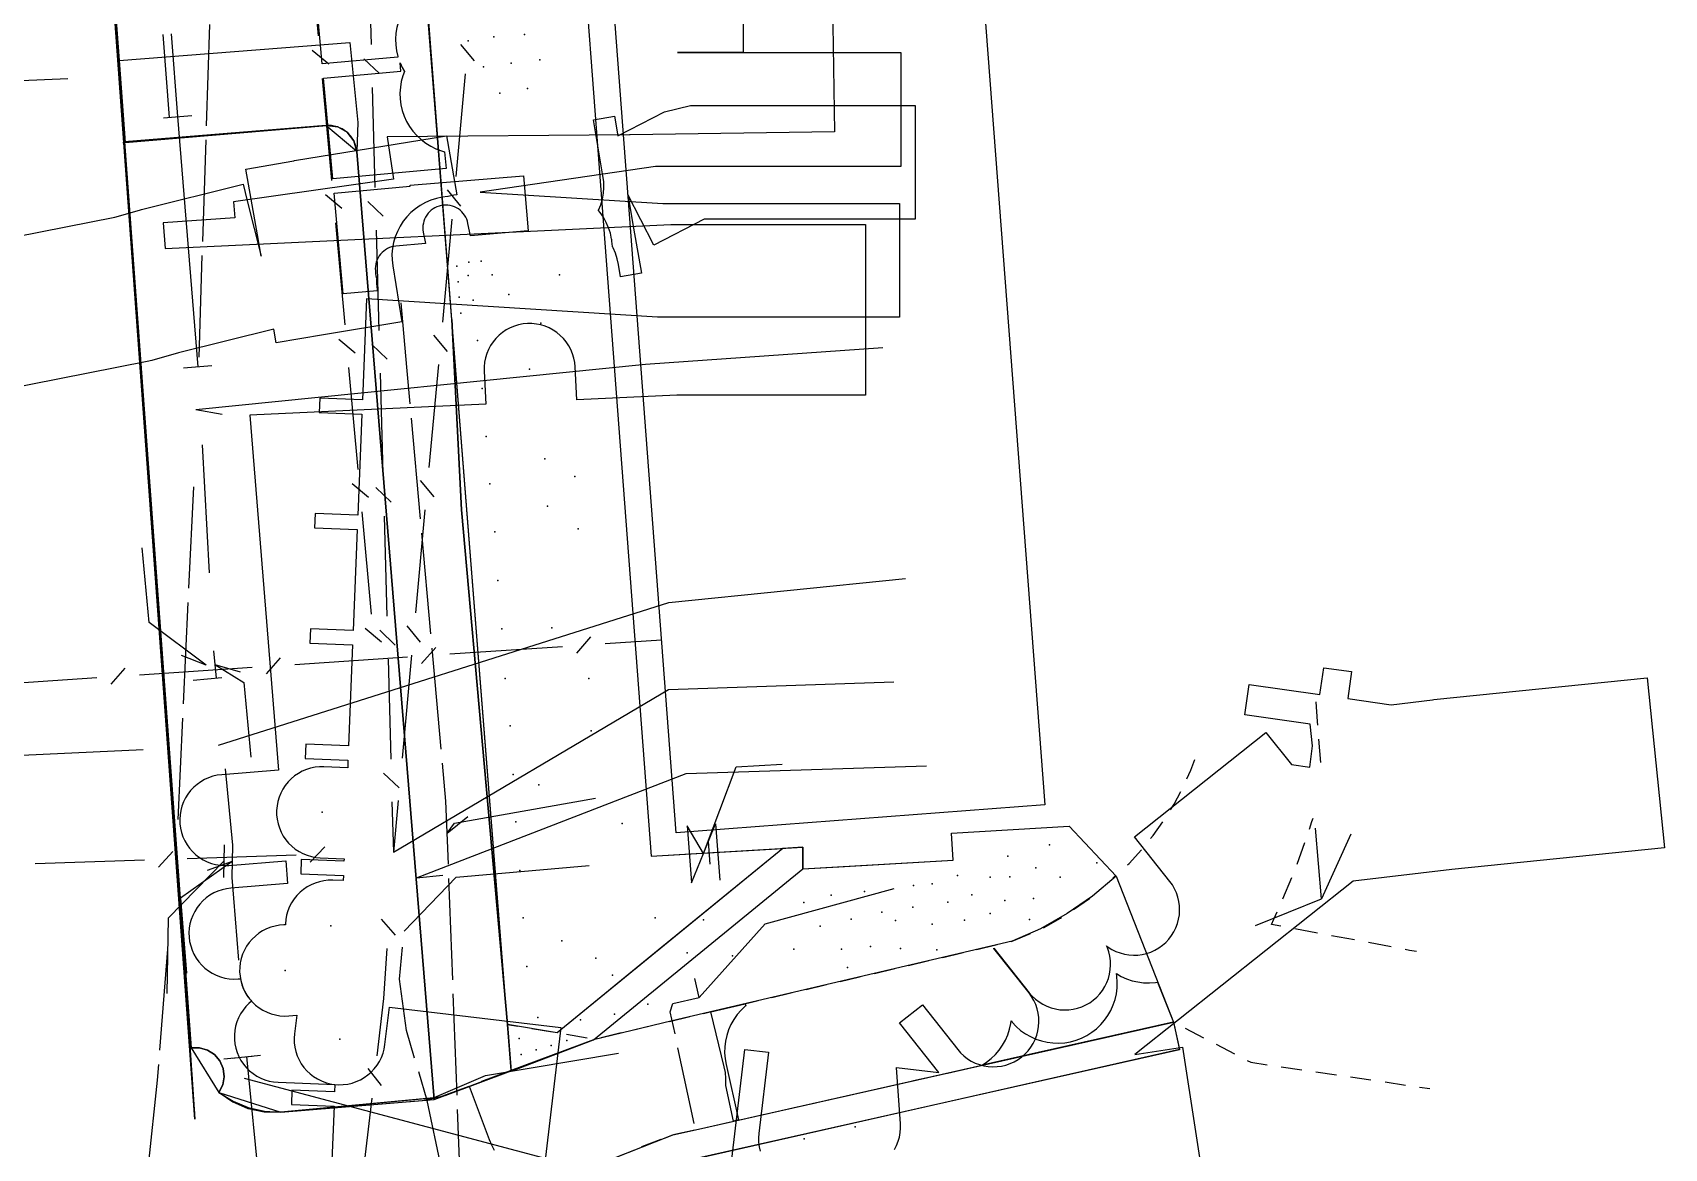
# Model space of a CAD drawing. Header units: metres. Extents: x -3903 to -3714, y 4981 to 6033.
# Drawn here: x -3833.3 to -3775.9, y 5709.9 to 5749.1 of the extents above; entities that cross this region are included whole.
import ezdxf

# ---------------------------------------------------------------- set-up
doc = ezdxf.new("R2010")
doc.units = ezdxf.units.M
for name, color, linetype in [('BOUNDARY', 7, 'Continuous'), ('BUILDING', 7, 'Continuous'), ('BUSH', 7, 'Continuous'), ('CURB', 7, 'Continuous'), ('ELECTR_CABLE', 7, 'Continuous'), ('ELECTR_CABLE_COMM', 7, 'Continuous'), ('GAS', 7, 'Continuous'), ('GRASS', 7, 'Continuous'), ('GROUND', 7, 'Continuous'), ('HEAT', 7, 'Continuous'), ('OVERHEAD_POWER_LINE', 7, 'Continuous'), ('ROAD', 7, 'Continuous'), ('SEWER', 7, 'Continuous'), ('SIDEWALK_PATH', 7, 'Continuous'), ('TREE', 7, 'Continuous')]:
    doc.layers.add(name, color=color, linetype=linetype)

msp = doc.modelspace()

# ---------------------------------------------------------------- linework, layer by layer
at = {"layer": 'BOUNDARY'}
msp.add_lwpolyline([(-3813.505, 5884.97), (-3809.348, 5829.723), (-3808.658, 5829.765), (-3805.682, 5790.322), (-3805.981, 5790.292), (-3805.726, 5787.886), (-3804.982, 5785.998), (-3803.928, 5778.174), (-3804.953, 5778.108), (-3805.005, 5778.587), (-3808.506, 5778.212), (-3808.54, 5777.761), (-3815.837, 5777.061), (-3811.545, 5720.143), (-3806.209, 5720.458), (-3806.209, 5719.696), (-3800.937, 5720.001), (-3800.992, 5720.954), (-3796.858, 5721.193), (-3795.212, 5719.446), (-3793.197, 5714.31), (-3792.983, 5713.351), (-3809.906, 5709.514)], dxfattribs=at)
at = {"layer": 'BUILDING'}
msp.add_lwpolyline([(-3810.666, 5720.966), (-3812.86, 5750), (-3799.912, 5750.978), (-3797.718, 5721.945)], close=True, dxfattribs=at)
at = {"layer": 'BUSH'}
for p in [(-3817.973, 5748.792), (-3817.07, 5748.93), (-3815.988, 5749.022), (-3815.449, 5748.132), (-3817.43, 5747.886), (-3816.464, 5748.007), (-3815.893, 5747.12), (-3816.856, 5746.953), (-3818.372, 5740.872), (-3817.95, 5741.011), (-3817.517, 5741.057), (-3818.329, 5740.326), (-3817.973, 5740.547), (-3817.133, 5740.567), (-3814.76, 5740.576), (-3818.287, 5739.784), (-3817.792, 5739.682), (-3816.547, 5739.88), (-3818.225, 5739.227), (-3815.424, 5738.868), (-3817.647, 5738.268), (-3817.481, 5736.575), (-3817.341, 5734.889), (-3815.274, 5734.105), (-3817.209, 5733.232), (-3814.228, 5733.485), (-3815.186, 5732.444), (-3817.037, 5731.542), (-3814.102, 5731.643), (-3816.934, 5729.826), (-3816.794, 5728.129), (-3816.673, 5726.384), (-3813.727, 5726.384), (-3816.497, 5724.729), (-3813.65, 5724.544), (-3816.395, 5723.014), (-3816.295, 5721.346), (-3797.543, 5720.544), (-3816.154, 5719.636), (-3800.784, 5719.464), (-3798.028, 5719.729), (-3804.045, 5718.902), (-3801.667, 5719.175), (-3798.944, 5719.416), (-3797.168, 5719.408), (-3806.182, 5718.516), (-3805.218, 5718.773), (-3802.35, 5718.348), (-3801.121, 5718.524), (-3800.277, 5718.79), (-3799.121, 5718.589), (-3798.108, 5718.661), (-3816.044, 5717.976), (-3811.398, 5717.976), (-3809.7, 5717.905), (-3804.511, 5717.93), (-3803.443, 5718.171), (-3801.675, 5717.754), (-3800.534, 5717.898), (-3799.635, 5718.131), (-3805.604, 5717.681), (-3810.275, 5716.746), (-3808.682, 5716.639), (-3804.857, 5716.87), (-3803.836, 5716.974), (-3802.784, 5716.902), (-3815.914, 5716.266), (-3811.665, 5714.942), (-3815.526, 5714.475), (-3814.021, 5714.391), (-3812.834, 5714.592), (-3816.181, 5713.734), (-3816.11, 5713.171), (-3815.587, 5713.336), (-3815.058, 5713.486), (-3814.505, 5713.663)]:
    msp.add_point(p, dxfattribs=at)
at = {"layer": 'CURB'}
for points in [[(-3804.123, 5781.186), (-3829.533, 5778.919), (-3832.286, 5775.711), (-3827.789, 5713.922), (-3827.706, 5713.404)], [(-3819.17, 5711.594), (-3821.885, 5744.906), (-3822.967, 5745.822), (-3830.104, 5745.21)], [(-3788.195, 5725.563), (-3788.143, 5724.879), (-3788.133, 5724.75)], [(-3788.095, 5724.251), (-3788.033, 5723.438)], [(-3792.725, 5722.865), (-3792.584, 5723.167), (-3792.442, 5723.541)], [(-3793.297, 5721.774), (-3793.174, 5721.974), (-3792.939, 5722.413)], [(-3793.996, 5720.759), (-3793.904, 5720.874), (-3793.564, 5721.351)], [(-3788.417, 5721.097), (-3788.327, 5721.356), (-3788.283, 5721.481)], [(-3788.849, 5719.857), (-3788.581, 5720.625)], [(-3794.809, 5719.834), (-3794.752, 5719.889), (-3794.314, 5720.366), (-3794.311, 5720.371)], [(-3795.326, 5719.365), (-3795.223, 5719.476)], [(-3789.353, 5718.645), (-3789.029, 5719.391)], [(-3796.71, 5718.27), (-3796.146, 5718.654), (-3796.108, 5718.687)], [(-3797.762, 5717.628), (-3797.157, 5717.965), (-3797.124, 5717.988)], [(-3789.419, 5717.683), (-3789.744, 5717.744), (-3789.663, 5717.932), (-3789.552, 5718.186)], [(-3798.897, 5717.15), (-3798.858, 5717.159), (-3798.219, 5717.427)], [(-3788.128, 5717.441), (-3788.927, 5717.591)], [(-3786.837, 5717.198), (-3787.637, 5717.348)], [(-3801.299, 5716.587), (-3800.585, 5716.755)], [(-3800.098, 5716.869), (-3799.384, 5717.036)], [(-3785.547, 5716.956), (-3786.346, 5717.106)], [(-3784.656, 5716.788), (-3784.9, 5716.834), (-3785.055, 5716.863)], [(-3803.7, 5716.025), (-3802.986, 5716.192)], [(-3802.499, 5716.306), (-3801.785, 5716.473)], [(-3806.101, 5715.463), (-3805.387, 5715.63)], [(-3804.9, 5715.744), (-3804.224, 5715.902), (-3804.187, 5715.911)], [(-3808.502, 5714.9), (-3807.789, 5715.067)], [(-3807.302, 5715.181), (-3806.588, 5715.349)], [(-3810.904, 5714.338), (-3810.19, 5714.505)], [(-3809.703, 5714.619), (-3808.989, 5714.786)], [(-3816.589, 5714.231), (-3816.227, 5714.171)], [(-3815.734, 5714.088), (-3815.011, 5713.967)], [(-3814.518, 5713.885), (-3813.795, 5713.764)], [(-3813.305, 5713.775), (-3812.591, 5713.943)], [(-3812.104, 5714.057), (-3811.39, 5714.224)], [(-3796.339, 5713.603), (-3795.629, 5713.763)], [(-3795.141, 5713.872), (-3794.431, 5714.032)], [(-3793.943, 5714.142), (-3793.233, 5714.302)], [(-3792.785, 5714.097), (-3792.139, 5713.763)], [(-3827.706, 5713.404), (-3826.726, 5711.842), (-3824.55, 5711.15), (-3819.582, 5711.56), (-3818.783, 5711.738), (-3816.459, 5712.602)], [(-3798.735, 5713.064), (-3798.025, 5713.223)], [(-3797.537, 5713.333), (-3796.827, 5713.493)], [(-3791.695, 5713.533), (-3791.048, 5713.198)], [(-3801.132, 5712.524), (-3800.421, 5712.684)], [(-3799.934, 5712.794), (-3799.223, 5712.954)], [(-3790.604, 5712.968), (-3790.472, 5712.9), (-3789.899, 5712.816)], [(-3789.404, 5712.743), (-3788.684, 5712.637)], [(-3827.683, 5712.484), (-3827.631, 5711.761)], [(-3803.528, 5711.985), (-3802.818, 5712.145)], [(-3802.33, 5712.255), (-3801.619, 5712.415)], [(-3788.189, 5712.565), (-3787.469, 5712.459)], [(-3786.974, 5712.386), (-3786.254, 5712.28)], [(-3785.759, 5712.208), (-3785.039, 5712.102)], [(-3784.544, 5712.029), (-3784.184, 5711.976)], [(-3805.924, 5711.446), (-3805.214, 5711.606)], [(-3804.726, 5711.715), (-3804.016, 5711.875)], [(-3827.596, 5711.262), (-3827.57, 5710.9)], [(-3808.32, 5710.907), (-3807.61, 5711.066)], [(-3807.122, 5711.176), (-3806.412, 5711.336)], [(-3810.717, 5710.371), (-3810.006, 5710.527)], [(-3809.518, 5710.637), (-3808.808, 5710.797)], [(-3811.866, 5709.939), (-3811.187, 5710.2)]]:
    msp.add_lwpolyline(points, dxfattribs=at)
at = {"layer": 'ELECTR_CABLE'}
for points in [[(-3820.758, 5751.769), (-3820.761, 5751.728), (-3820.754, 5751.522), (-3820.727, 5751.317), (-3820.69, 5751.158), (-3820.7, 5750.996), (-3820.693, 5750.79), (-3820.666, 5750.585), (-3820.62, 5750.385), (-3820.553, 5750.19), (-3820.468, 5750.002), (-3820.365, 5749.823), (-3820.308, 5749.745), (-3820.352, 5749.655), (-3820.425, 5749.462), (-3820.478, 5749.263), (-3820.512, 5749.06), (-3820.525, 5748.854), (-3820.518, 5748.648), (-3820.491, 5748.444), (-3820.444, 5748.243), (-3820.438, 5748.225), (-3823.097, 5747.984), (-3823.419, 5751.528)], [(-3818.747, 5744.303), (-3822.73, 5743.942), (-3823.052, 5747.486), (-3820.342, 5747.732), (-3820.366, 5748.021), (-3820.293, 5747.86), (-3820.211, 5747.719), (-3820.269, 5747.566), (-3820.322, 5747.367), (-3820.355, 5747.164), (-3820.369, 5746.958), (-3820.362, 5746.752), (-3820.335, 5746.548), (-3820.288, 5746.347), (-3820.222, 5746.152), (-3820.136, 5745.964), (-3820.033, 5745.786), (-3819.913, 5745.619), (-3819.777, 5745.464), (-3819.627, 5745.323), (-3819.463, 5745.198), (-3819.288, 5745.089), (-3819.103, 5744.998), (-3818.91, 5744.925), (-3818.801, 5744.896)], [(-3817.894, 5741.947), (-3817.978, 5742.377), (-3817.997, 5742.453), (-3818.023, 5742.527), (-3818.056, 5742.598), (-3818.097, 5742.666), (-3818.143, 5742.729), (-3818.196, 5742.787), (-3818.254, 5742.84), (-3818.317, 5742.887), (-3818.384, 5742.928), (-3818.455, 5742.962), (-3818.528, 5742.988), (-3818.605, 5743.008), (-3818.682, 5743.02), (-3818.761, 5743.024), (-3818.839, 5743.02), (-3818.917, 5743.009), (-3818.993, 5742.99), (-3819.067, 5742.964), (-3819.138, 5742.93), (-3819.205, 5742.89), (-3819.269, 5742.844), (-3819.327, 5742.791), (-3819.38, 5742.733), (-3819.427, 5742.67), (-3819.468, 5742.603), (-3819.501, 5742.532), (-3819.528, 5742.458), (-3819.547, 5742.382), (-3819.559, 5742.305), (-3819.563, 5742.226), (-3819.56, 5742.148), (-3819.548, 5742.07), (-3819.471, 5741.676), (-3820.508, 5741.582), (-3820.585, 5741.571), (-3820.662, 5741.553), (-3820.736, 5741.527), (-3820.807, 5741.494), (-3820.875, 5741.454), (-3820.938, 5741.408), (-3820.997, 5741.356), (-3821.05, 5741.298), (-3821.097, 5741.235), (-3821.138, 5741.168), (-3821.172, 5741.098), (-3821.199, 5741.024), (-3821.219, 5740.948), (-3821.231, 5740.87), (-3821.235, 5740.792), (-3821.232, 5740.713), (-3821.225, 5740.664), (-3821.223, 5740.614), (-3821.212, 5740.536), (-3821.194, 5740.459), (-3821.186, 5740.436), (-3821.19, 5740.412), (-3821.194, 5740.334), (-3821.191, 5740.255), (-3821.18, 5740.178), (-3821.176, 5740.162), (-3821.177, 5740.147), (-3821.174, 5740.068), (-3821.165, 5740.008), (-3822.364, 5739.899), (-3822.685, 5743.444), (-3820.01, 5743.686), (-3820.013, 5743.727), (-3816.027, 5744.055), (-3815.867, 5742.114)]]:
    msp.add_lwpolyline(points, close=True, dxfattribs=at)
for points in [[(-3827.059, 5749.374), (-3827.175, 5745.81)], [(-3828.701, 5749.016), (-3828.48, 5746.1)], [(-3828.401, 5749.036), (-3828.18, 5746.13)], [(-3849.824, 5743.493), (-3839.702, 5747.143), (-3832.036, 5747.465)], [(-3828.678, 5746.09), (-3827.682, 5746.17)], [(-3828.18, 5746.13), (-3827.47, 5737.34)], [(-3827.191, 5745.31), (-3827.307, 5741.745)], [(-3827.324, 5741.246), (-3827.439, 5737.681)], [(-3820.006, 5736.037), (-3820.122, 5737.33), (-3820.326, 5739.582)], [(-3827.538, 5735.839), (-3811.747, 5737.427), (-3803.4, 5738.016)], [(-3827.968, 5737.3), (-3826.972, 5737.38)], [(-3827.538, 5735.839), (-3826.617, 5735.68)], [(-3819.643, 5731.995), (-3819.961, 5735.539)], [(-3827.319, 5734.595), (-3827.071, 5730.105)], [(-3827.624, 5733.118), (-3827.792, 5729.556)], [(-3827.175, 5726.85), (-3829.175, 5728.35), (-3829.422, 5730.983)], [(-3819.28, 5727.952), (-3819.598, 5731.497)], [(-3848.825, 5730.895), (-3838.186, 5723.479), (-3829.389, 5723.897)], [(-3826.747, 5724.044), (-3810.917, 5729.063), (-3802.606, 5729.903)], [(-3827.815, 5729.056), (-3827.984, 5725.494)], [(-3827.175, 5726.85), (-3828.045, 5727.19)], [(-3826.92, 5727.36), (-3826.83, 5726.4)], [(-3818.917, 5723.909), (-3819.235, 5727.454)], [(-3827.628, 5726.323), (-3826.632, 5726.417)], [(-3826.875, 5726.88), (-3825.855, 5726.252), (-3825.608, 5723.62)], [(-3826.875, 5726.88), (-3825.977, 5726.621)], [(-3828.007, 5724.995), (-3828.176, 5721.432)], [(-3826.515, 5723.216), (-3826.25, 5720.53)], [(-3819.789, 5719.383), (-3810.308, 5723.047), (-3801.874, 5723.316)], [(-3818.668, 5719.859), (-3818.752, 5722.076), (-3818.872, 5723.411)], [(-3809.709, 5720.241), (-3808.559, 5723.281), (-3806.935, 5723.375)], [(-3818.705, 5720.948), (-3818.456, 5721.305), (-3813.502, 5722.185)], [(-3818.705, 5720.948), (-3817.985, 5721.543)], [(-3809.709, 5720.241), (-3810.281, 5721.207), (-3810.131, 5719.222), (-3810.131, 5719.211), (-3809.709, 5720.241)], [(-3809.706, 5720.243), (-3809.285, 5721.284)], [(-3809.285, 5721.284), (-3809.135, 5719.3)], [(-3809.539, 5720.657), (-3809.479, 5719.863)], [(-3826.55, 5720.54), (-3826.57, 5719.39)], [(-3826.25, 5720.53), (-3826.27, 5719.39)], [(-3826.56, 5719.965), (-3828.515, 5717.965), (-3828.561, 5715.321)], [(-3826.26, 5719.96), (-3828.08, 5718.671), (-3827.866, 5716.035)], [(-3826.26, 5719.96), (-3827.139, 5719.644)], [(-3820.222, 5717.505), (-3818.399, 5719.401), (-3813.726, 5719.817)], [(-3819.789, 5719.383), (-3818.859, 5719.475)], [(-3826.27, 5719.39), (-3826.035, 5716.494)], [(-3818.515, 5715.803), (-3818.649, 5719.36)], [(-3809.859, 5715.18), (-3807.532, 5717.766), (-3803.008, 5719.01)], [(-3828.531, 5716.88), (-3828.814, 5713.324)], [(-3819.852, 5713.04), (-3820.142, 5714.014), (-3820.386, 5715.823), (-3820.276, 5716.949)], [(-3810.705, 5713.9), (-3810.87, 5714.673), (-3810.779, 5714.964), (-3809.859, 5715.18), (-3810.014, 5715.843)], [(-3818.361, 5711.747), (-3818.496, 5715.303)], [(-3819.409, 5711.555), (-3817.367, 5712.431), (-3812.693, 5713.226)], [(-3810.032, 5710.75), (-3810.601, 5713.412)], [(-3828.854, 5712.826), (-3828.898, 5712.272), (-3829.213, 5709.278)], [(-3826.558, 5713.021), (-3825.562, 5713.119)], [(-3826.258, 5713.051), (-3825.262, 5713.149)], [(-3825.76, 5713.1), (-3824.85, 5703.83)], [(-3825.838, 5712.348), (-3802.325, 5706.084), (-3794.45, 5706.727)], [(-3818.866, 5708.685), (-3818.911, 5709.172), (-3819.409, 5711.555), (-3819.709, 5712.561)], [(-3818.207, 5707.691), (-3818.342, 5711.247)]]:
    msp.add_lwpolyline(points, dxfattribs=at)
at = {"layer": 'ELECTR_CABLE_COMM'}
for points in [[(-3823.228, 5748.967), (-3823.556, 5752.552)], [(-3821.482, 5752.182), (-3821.385, 5748.66)], [(-3822.871, 5747.98), (-3823.447, 5748.46)], [(-3821.636, 5748.167), (-3821.092, 5747.652)], [(-3818.243, 5748.671), (-3817.764, 5748.095)], [(-3818.072, 5747.636), (-3818.407, 5744.022)], [(-3822.763, 5743.889), (-3823.091, 5747.473)], [(-3821.343, 5747.16), (-3821.246, 5743.638)], [(-3818.715, 5743.563), (-3818.236, 5742.987)], [(-3822.406, 5742.902), (-3822.982, 5743.381)], [(-3821.498, 5743.145), (-3820.953, 5742.63)], [(-3822.297, 5738.81), (-3822.626, 5742.395)], [(-3818.545, 5742.528), (-3818.879, 5738.914)], [(-3821.205, 5742.138), (-3821.107, 5738.616)], [(-3819.187, 5738.455), (-3818.708, 5737.879)], [(-3821.941, 5737.824), (-3822.517, 5738.303)], [(-3821.359, 5738.123), (-3820.814, 5737.608)], [(-3821.832, 5733.732), (-3822.161, 5737.316)], [(-3819.017, 5737.42), (-3819.351, 5733.806)], [(-3821.066, 5737.116), (-3820.969, 5733.594)], [(-3821.476, 5732.745), (-3822.052, 5733.225)], [(-3819.66, 5733.347), (-3819.181, 5732.771)], [(-3821.22, 5733.101), (-3820.676, 5732.586)], [(-3821.367, 5728.653), (-3821.695, 5732.238)], [(-3820.927, 5732.094), (-3820.83, 5728.572)], [(-3819.489, 5732.312), (-3819.823, 5728.698)], [(-3821.011, 5727.667), (-3821.587, 5728.146)], [(-3821.081, 5728.08), (-3820.537, 5727.564)], [(-3820.132, 5728.239), (-3819.653, 5727.663)], [(-3818.611, 5727.248), (-3814.654, 5727.513)], [(-3814.152, 5727.281), (-3813.659, 5727.846)], [(-3813.157, 5727.614), (-3811.178, 5727.746)], [(-3825.059, 5726.55), (-3824.566, 5727.114)], [(-3824.064, 5726.883), (-3820.107, 5727.148)], [(-3820.788, 5727.072), (-3820.691, 5723.55)], [(-3819.962, 5727.204), (-3820.296, 5723.59)], [(-3819.606, 5726.916), (-3819.112, 5727.48)], [(-3834.972, 5726.151), (-3831.015, 5726.417)], [(-3830.513, 5726.185), (-3830.02, 5726.749)], [(-3829.518, 5726.517), (-3825.561, 5726.782)], [(-3820.601, 5720.289), (-3810.935, 5725.998), (-3803.018, 5726.267)], [(-3820.943, 5723.058), (-3820.398, 5722.542)], [(-3820.65, 5722.05), (-3820.601, 5720.289)], [(-3820.434, 5722.096), (-3820.601, 5720.289)], [(-3828.343, 5720.302), (-3828.856, 5719.755)], [(-3824.017, 5720.178), (-3827.85, 5720.053)], [(-3823.011, 5720.476), (-3823.523, 5719.929)], [(-3829.349, 5720.004), (-3833.182, 5719.88)], [(-3820.523, 5717.368), (-3821.018, 5717.931)], [(-3821.167, 5713.129), (-3820.931, 5715.137), (-3820.818, 5716.901)], [(-3821.022, 5712.09), (-3821.486, 5712.678)], [(-3821.784, 5707.875), (-3821.342, 5711.639)]]:
    msp.add_lwpolyline(points, dxfattribs=at)
at = {"layer": 'GAS'}
msp.add_lwpolyline([(-3808.322, 5751.475), (-3808.305, 5748.396), (-3810.623, 5748.383), (-3802.772, 5748.383), (-3802.772, 5744.383), (-3811.386, 5744.383), (-3817.55, 5743.482), (-3811.132, 5743.079), (-3802.824, 5743.079), (-3802.824, 5739.079), (-3811.194, 5739.079), (-3811.319, 5739.083), (-3821.541, 5739.724), (-3821.684, 5736.174), (-3823.183, 5736.235), (-3823.203, 5735.735), (-3821.704, 5735.675), (-3821.847, 5732.122), (-3823.346, 5732.182), (-3823.366, 5731.683), (-3821.867, 5731.622), (-3822.01, 5728.07), (-3823.509, 5728.13), (-3823.529, 5727.63), (-3822.031, 5727.57), (-3822.174, 5724.017), (-3823.673, 5724.078), (-3823.693, 5723.578), (-3822.194, 5723.518), (-3822.204, 5723.252), (-3823.039, 5723.285), (-3823.196, 5723.284), (-3823.353, 5723.267), (-3823.506, 5723.235), (-3823.656, 5723.188), (-3823.801, 5723.127), (-3823.938, 5723.052), (-3824.068, 5722.963), (-3824.189, 5722.863), (-3824.299, 5722.751), (-3824.397, 5722.628), (-3824.483, 5722.497), (-3824.556, 5722.358), (-3824.615, 5722.212), (-3824.659, 5722.062), (-3824.688, 5721.908), (-3824.702, 5721.751), (-3824.701, 5721.594), (-3824.684, 5721.438), (-3824.652, 5721.284), (-3824.605, 5721.134), (-3824.544, 5720.99), (-3824.469, 5720.852), (-3824.38, 5720.722), (-3824.28, 5720.602), (-3824.168, 5720.492), (-3824.045, 5720.393), (-3823.914, 5720.307), (-3823.775, 5720.234), (-3823.629, 5720.176), (-3823.479, 5720.131), (-3823.325, 5720.102), (-3823.168, 5720.088), (-3822.333, 5720.054), (-3822.337, 5719.965), (-3823.836, 5720.025), (-3823.856, 5719.526), (-3822.357, 5719.465), (-3822.364, 5719.283), (-3822.73, 5719.297), (-3822.887, 5719.296), (-3823.044, 5719.279), (-3823.197, 5719.247), (-3823.347, 5719.2), (-3823.492, 5719.139), (-3823.629, 5719.064), (-3823.759, 5718.975), (-3823.88, 5718.875), (-3823.99, 5718.763), (-3824.088, 5718.64), (-3824.174, 5718.509), (-3824.247, 5718.37), (-3824.306, 5718.224), (-3824.35, 5718.074), (-3824.379, 5717.92), (-3824.393, 5717.763), (-3824.393, 5717.725), (-3824.444, 5717.726), (-3824.6, 5717.714), (-3824.755, 5717.687), (-3824.906, 5717.645), (-3825.053, 5717.588), (-3825.193, 5717.517), (-3825.325, 5717.433), (-3825.449, 5717.336), (-3825.562, 5717.227), (-3825.664, 5717.108), (-3825.755, 5716.98), (-3825.832, 5716.843), (-3825.895, 5716.699), (-3825.944, 5716.55), (-3825.978, 5716.397), (-3825.997, 5716.241), (-3826, 5716.084), (-3825.988, 5715.927), (-3825.961, 5715.773), (-3825.919, 5715.621), (-3825.862, 5715.475), (-3825.791, 5715.335), (-3825.707, 5715.202), (-3825.61, 5715.079), (-3825.581, 5715.048), (-3825.672, 5714.971), (-3825.782, 5714.859), (-3825.881, 5714.737), (-3825.967, 5714.606), (-3826.04, 5714.467), (-3826.099, 5714.321), (-3826.143, 5714.17), (-3826.172, 5714.016), (-3826.186, 5713.86), (-3826.185, 5713.703), (-3826.168, 5713.547), (-3826.136, 5713.393), (-3826.089, 5713.243), (-3826.028, 5713.099), (-3825.953, 5712.961), (-3825.864, 5712.831), (-3825.763, 5712.71), (-3825.651, 5712.6), (-3825.529, 5712.502), (-3825.398, 5712.416), (-3825.259, 5712.343), (-3825.113, 5712.284), (-3824.963, 5712.24), (-3824.808, 5712.211), (-3824.652, 5712.197), (-3822.653, 5712.116), (-3822.664, 5711.861), (-3824.162, 5711.921), (-3824.183, 5711.421), (-3822.684, 5711.361), (-3822.827, 5707.808)], dxfattribs=at)
at = {"layer": 'GRASS'}
for points in [[(-3811.545, 5720.143), (-3806.915, 5720.411), (-3811.295, 5716.839), (-3814.85, 5713.94), (-3816.588, 5714.231), (-3816.682, 5715.417), (-3820.403, 5762.586), (-3821.393, 5779.572), (-3804.123, 5781.186), (-3803.928, 5778.174), (-3804.953, 5778.108), (-3805.005, 5778.587), (-3808.506, 5778.212), (-3808.54, 5777.761), (-3815.837, 5777.061)], [(-3821.885, 5744.906), (-3821.92, 5745.101), (-3821.992, 5745.283), (-3822.098, 5745.447), (-3822.236, 5745.589), (-3822.398, 5745.701), (-3822.578, 5745.778), (-3822.769, 5745.819), (-3822.967, 5745.822), (-3830.047, 5745.251), (-3827.706, 5713.404), (-3827.411, 5713.409), (-3827.132, 5713.329), (-3826.888, 5713.173), (-3826.696, 5712.949), (-3826.578, 5712.678), (-3826.544, 5712.391), (-3826.593, 5712.106), (-3826.726, 5711.842), (-3826.233, 5711.529), (-3825.698, 5711.307), (-3825.133, 5711.18), (-3824.55, 5711.15), (-3819.17, 5711.594)], [(-3806.209, 5719.696), (-3804.953, 5719.772), (-3800.937, 5720.001), (-3800.992, 5720.954), (-3796.858, 5721.193), (-3795.212, 5719.446), (-3796.037, 5718.743), (-3796.924, 5718.125), (-3797.866, 5717.596), (-3798.858, 5717.159), (-3810.803, 5714.361), (-3813.564, 5713.692)], [(-3816.588, 5714.231), (-3816.458, 5712.586), (-3813.564, 5713.692), (-3806.209, 5719.696), (-3806.209, 5720.458), (-3806.915, 5720.411), (-3814.85, 5713.94)], [(-3809.988, 5710.531), (-3793.197, 5714.31), (-3792.977, 5713.334), (-3809.903, 5709.529), (-3808.414, 5691.802), (-3813.32, 5691.706), (-3813.582, 5691.176), (-3814.729, 5691.03), (-3814.854, 5692.587), (-3815.199, 5692.69), (-3815.506, 5697.851), (-3815.281, 5697.926), (-3816.108, 5708.25), (-3810.748, 5710.364)]]:
    msp.add_lwpolyline(points, close=True, dxfattribs=at)
at = {"layer": 'GROUND'}
for points in [[(-3815.837, 5777.061), (-3811.545, 5720.143), (-3806.209, 5720.458), (-3806.209, 5719.696), (-3800.937, 5720.001), (-3800.992, 5720.954), (-3796.858, 5721.193), (-3795.212, 5719.446), (-3796.037, 5718.743), (-3796.924, 5718.125), (-3797.866, 5717.596), (-3798.858, 5717.159), (-3810.802, 5714.356), (-3813.564, 5713.692), (-3817.503, 5712.223), (-3816.46, 5712.617), (-3816.588, 5714.231), (-3816.599, 5714.355), (-3818.543, 5739.007), (-3818.543, 5739.002), (-3821.668, 5779.547)], [(-3831.37, 5763.256), (-3830.232, 5748.103), (-3830.018, 5745.218), (-3822.94, 5745.823), (-3822.552, 5745.77), (-3822.225, 5745.58), (-3821.992, 5745.283), (-3821.885, 5744.906), (-3819.175, 5711.653), (-3824.55, 5711.15), (-3825.138, 5711.159), (-3825.707, 5711.281), (-3826.241, 5711.51), (-3826.726, 5711.842), (-3826.593, 5712.106), (-3826.544, 5712.391), (-3826.578, 5712.678), (-3826.696, 5712.949), (-3826.888, 5713.173), (-3827.132, 5713.329), (-3827.411, 5713.409), (-3827.706, 5713.404), (-3827.759, 5713.661), (-3827.57, 5710.9), (-3832.255, 5775.362)], [(-3816.107, 5708.243), (-3810.779, 5710.357), (-3809.988, 5710.531), (-3797.941, 5713.242), (-3793.196, 5714.31), (-3792.983, 5713.351), (-3809.906, 5709.514)]]:
    msp.add_lwpolyline(points, dxfattribs=at)
at = {"layer": 'HEAT'}
msp.add_lwpolyline([(-3812.834, 5746.15), (-3812.715, 5745.458), (-3811.078, 5746.301), (-3810.162, 5746.523), (-3802.269, 5746.523), (-3802.269, 5742.523), (-3809.677, 5742.523), (-3811.445, 5741.613), (-3812.361, 5743.391), (-3812.158, 5742.208), (-3811.888, 5740.631), (-3812.617, 5740.506), (-3812.69, 5740.932), (-3812.735, 5741.133), (-3812.799, 5741.329), (-3812.882, 5741.517), (-3812.891, 5741.532), (-3812.898, 5741.569), (-3812.92, 5741.76), (-3812.925, 5741.783), (-3812.928, 5741.806), (-3812.93, 5741.817), (-3812.931, 5741.829), (-3812.974, 5742.03), (-3813.037, 5742.227), (-3813.119, 5742.416), (-3813.218, 5742.596), (-3813.335, 5742.766), (-3813.392, 5742.833), (-3813.388, 5742.842), (-3813.313, 5743.034), (-3813.258, 5743.233), (-3813.222, 5743.436), (-3813.207, 5743.641), (-3813.211, 5743.847), (-3813.236, 5744.052), (-3813.574, 5746.023)], close=True, dxfattribs=at)
msp.add_lwpolyline([(-3842.566, 5740.2), (-3830.38, 5742.602), (-3829.516, 5742.848), (-3829.452, 5742.865), (-3825.877, 5743.756), (-3825.732, 5743.174), (-3825.248, 5741.233), (-3825.377, 5741.974), (-3825.78, 5744.287), (-3824.091, 5744.581), (-3824.069, 5744.585), (-3818.729, 5745.453), (-3818.374, 5743.378), (-3818.475, 5743.366), (-3818.677, 5743.323), (-3818.679, 5743.322), (-3818.682, 5743.322), (-3818.886, 5743.299), (-3819.088, 5743.256), (-3819.284, 5743.194), (-3819.474, 5743.112), (-3819.654, 5743.013), (-3819.824, 5742.896), (-3819.981, 5742.763), (-3820.125, 5742.615), (-3820.253, 5742.454), (-3820.366, 5742.281), (-3820.46, 5742.098), (-3820.536, 5741.907), (-3820.594, 5741.709), (-3820.631, 5741.506), (-3820.648, 5741.301), (-3820.645, 5741.094), (-3820.622, 5740.89), (-3820.302, 5738.916), (-3823.051, 5738.469), (-3824.717, 5738.179), (-3824.801, 5738.665), (-3828.144, 5737.832), (-3829.084, 5737.565), (-3829.245, 5737.526), (-3841.58, 5735.095)], dxfattribs=at)
at = {"layer": 'OVERHEAD_POWER_LINE'}
for points in [[(-3787.994, 5718.639), (-3788.206, 5721.13)], [(-3786.96, 5720.915), (-3787.994, 5718.639)], [(-3790.313, 5717.704), (-3787.994, 5718.639)]]:
    msp.add_lwpolyline(points, dxfattribs=at)
at = {"layer": 'ROAD'}
msp.add_lwpolyline([(-3832.284, 5775.75), (-3827.771, 5713.67), (-3827.77, 5713.667), (-3827.768, 5713.664), (-3827.765, 5713.662), (-3827.762, 5713.661), (-3827.76, 5713.661), (-3827.759, 5713.661), (-3827.708, 5713.413), (-3827.707, 5713.41), (-3827.704, 5713.407), (-3827.701, 5713.405), (-3827.698, 5713.405), (-3827.412, 5713.409), (-3827.41, 5713.409), (-3827.133, 5713.33), (-3827.132, 5713.329), (-3826.889, 5713.174), (-3826.888, 5713.173), (-3826.697, 5712.95), (-3826.696, 5712.948), (-3826.579, 5712.679), (-3826.578, 5712.678), (-3826.544, 5712.392), (-3826.544, 5712.39), (-3826.594, 5712.107), (-3826.594, 5712.105), (-3826.722, 5711.85), (-3826.723, 5711.846), (-3826.723, 5711.843), (-3826.722, 5711.839), (-3826.719, 5711.837), (-3826.243, 5711.511), (-3826.241, 5711.51), (-3825.708, 5711.281), (-3825.706, 5711.281), (-3825.139, 5711.159), (-3825.137, 5711.159), (-3824.551, 5711.15), (-3824.55, 5711.15), (-3818.987, 5711.671), (-3818.985, 5711.671), (-3817.937, 5712.061), (-3817.239, 5710.187), (-3817.157, 5709.998), (-3817.058, 5709.818)], dxfattribs=at)
for points in [[(-3793.197, 5714.311), (-3793.197, 5714.31), (-3793.198, 5714.31), (-3797.941, 5713.243), (-3799.915, 5712.799), (-3799.757, 5712.901), (-3799.595, 5713.029), (-3799.447, 5713.173), (-3799.314, 5713.33), (-3799.197, 5713.5), (-3799.097, 5713.68), (-3799.016, 5713.869), (-3798.953, 5714.065), (-3798.91, 5714.267), (-3798.9, 5714.357), (-3798.861, 5714.307), (-3798.719, 5714.157), (-3798.563, 5714.022), (-3798.395, 5713.903), (-3798.216, 5713.801), (-3798.028, 5713.717), (-3797.832, 5713.652), (-3797.631, 5713.606), (-3797.427, 5713.581), (-3797.221, 5713.575), (-3797.015, 5713.59), (-3796.812, 5713.624), (-3796.613, 5713.679), (-3796.421, 5713.753), (-3796.236, 5713.845), (-3796.062, 5713.955), (-3795.899, 5714.081), (-3795.75, 5714.223), (-3795.615, 5714.379), (-3795.496, 5714.547), (-3795.394, 5714.726), (-3795.31, 5714.914), (-3795.245, 5715.11), (-3795.199, 5715.311), (-3795.173, 5715.515), (-3795.168, 5715.721), (-3795.182, 5715.927), (-3795.198, 5716.016), (-3795.029, 5715.919), (-3794.841, 5715.834), (-3794.646, 5715.768), (-3794.445, 5715.722), (-3794.241, 5715.696), (-3794.035, 5715.689), (-3793.829, 5715.703), (-3793.749, 5715.717)], [(-3808.237, 5714.958), (-3808.22, 5714.886), (-3808.236, 5714.874), (-3808.385, 5714.732), (-3808.519, 5714.576), (-3808.638, 5714.408), (-3808.739, 5714.228), (-3808.823, 5714.04), (-3808.887, 5713.844), (-3808.932, 5713.643), (-3808.957, 5713.438), (-3808.962, 5713.232), (-3808.947, 5713.027), (-3808.912, 5712.824), (-3808.473, 5710.873), (-3808.646, 5710.834), (-3808.924, 5712.088), (-3808.92, 5712.125), (-3808.918, 5712.331), (-3808.936, 5712.536), (-3808.975, 5712.738), (-3809.441, 5714.675)]]:
    msp.add_lwpolyline(points, close=True, dxfattribs=at)
at = {"layer": 'SEWER'}
for points in [[(-3805.198, 5751.6), (-3805.106, 5745.601), (-3812.277, 5745.491), (-3812.3, 5745.491), (-3820.814, 5745.425), (-3820.601, 5743.934), (-3826.215, 5743.132), (-3826.174, 5742.578), (-3828.684, 5742.395), (-3828.618, 5741.501), (-3810.857, 5742.342), (-3810.715, 5742.346), (-3804.018, 5742.346), (-3804.018, 5736.346), (-3810.644, 5736.346), (-3814.159, 5736.179), (-3814.214, 5737.337), (-3814.229, 5737.493), (-3814.259, 5737.647), (-3814.304, 5737.797), (-3814.364, 5737.942), (-3814.438, 5738.081), (-3814.525, 5738.212), (-3814.624, 5738.333), (-3814.735, 5738.444), (-3814.856, 5738.544), (-3814.987, 5738.632), (-3815.125, 5738.706), (-3815.27, 5738.766), (-3815.42, 5738.812), (-3815.574, 5738.843), (-3815.731, 5738.859), (-3815.888, 5738.859), (-3816.044, 5738.844), (-3816.198, 5738.813), (-3816.348, 5738.768), (-3816.493, 5738.708), (-3816.632, 5738.635), (-3816.763, 5738.548), (-3816.884, 5738.448), (-3816.995, 5738.337), (-3817.095, 5738.216), (-3817.183, 5738.086), (-3817.257, 5737.947), (-3817.317, 5737.802), (-3817.363, 5737.652), (-3817.394, 5737.498), (-3817.41, 5737.342), (-3817.41, 5737.185), (-3817.355, 5736.028), (-3825.644, 5735.635), (-3824.639, 5723.168), (-3826.632, 5723.007), (-3826.788, 5722.987), (-3826.941, 5722.952), (-3827.09, 5722.901), (-3827.233, 5722.837), (-3827.369, 5722.759), (-3827.497, 5722.667), (-3827.615, 5722.564), (-3827.722, 5722.449), (-3827.818, 5722.325), (-3827.901, 5722.192), (-3827.971, 5722.051), (-3828.026, 5721.904), (-3828.067, 5721.753), (-3828.093, 5721.598), (-3828.103, 5721.441), (-3828.098, 5721.284), (-3828.078, 5721.128), (-3828.043, 5720.975), (-3827.992, 5720.827), (-3827.928, 5720.684), (-3827.849, 5720.547), (-3827.758, 5720.42), (-3827.655, 5720.302), (-3827.54, 5720.194), (-3827.416, 5720.098), (-3827.283, 5720.015), (-3827.142, 5719.946), (-3826.995, 5719.89), (-3826.843, 5719.849), (-3826.689, 5719.823), (-3826.532, 5719.813), (-3826.375, 5719.818), (-3824.381, 5719.979), (-3824.317, 5719.181), (-3826.311, 5719.02), (-3826.466, 5719), (-3826.619, 5718.965), (-3826.768, 5718.914), (-3826.911, 5718.85), (-3827.047, 5718.772), (-3827.175, 5718.68), (-3827.293, 5718.577), (-3827.401, 5718.462), (-3827.497, 5718.338), (-3827.58, 5718.205), (-3827.649, 5718.064), (-3827.705, 5717.917), (-3827.746, 5717.766), (-3827.771, 5717.611), (-3827.782, 5717.454), (-3827.777, 5717.297), (-3827.757, 5717.141), (-3827.721, 5716.988), (-3827.671, 5716.84), (-3827.606, 5716.697), (-3827.528, 5716.56), (-3827.437, 5716.433), (-3827.333, 5716.315), (-3827.219, 5716.207), (-3827.094, 5716.111), (-3826.961, 5716.028), (-3826.821, 5715.959), (-3826.674, 5715.903), (-3826.522, 5715.862), (-3826.367, 5715.836), (-3826.21, 5715.826), (-3826.054, 5715.831), (-3825.974, 5715.837), (-3825.94, 5715.69), (-3825.89, 5715.541), (-3825.825, 5715.398), (-3825.747, 5715.262), (-3825.655, 5715.134), (-3825.552, 5715.016), (-3825.438, 5714.908), (-3825.313, 5714.812), (-3825.18, 5714.729), (-3825.039, 5714.66), (-3824.892, 5714.604), (-3824.741, 5714.563), (-3824.586, 5714.538), (-3824.429, 5714.527), (-3824.272, 5714.532), (-3823.997, 5714.554), (-3824.075, 5713.899), (-3824.085, 5713.743), (-3824.081, 5713.586), (-3824.061, 5713.43), (-3824.026, 5713.277), (-3823.976, 5713.128), (-3823.912, 5712.985), (-3823.834, 5712.848), (-3823.743, 5712.721), (-3823.639, 5712.602), (-3823.525, 5712.494), (-3823.401, 5712.398), (-3823.268, 5712.315), (-3823.127, 5712.245), (-3822.981, 5712.189), (-3822.829, 5712.148), (-3822.674, 5712.122), (-3822.518, 5712.111), (-3822.361, 5712.116), (-3822.205, 5712.136), (-3822.052, 5712.171), (-3821.903, 5712.221), (-3821.76, 5712.285), (-3821.623, 5712.363), (-3821.496, 5712.454), (-3821.377, 5712.557), (-3821.269, 5712.671), (-3821.173, 5712.796), (-3821.09, 5712.929), (-3821.02, 5713.069), (-3820.964, 5713.216), (-3820.923, 5713.367), (-3820.897, 5713.522), (-3820.741, 5714.833), (-3814.717, 5714.119), (-3815.363, 5708.672)], [(-3802.99, 5709.838), (-3802.919, 5709.978), (-3802.862, 5710.124), (-3802.82, 5710.275), (-3802.792, 5710.43), (-3802.78, 5710.586), (-3802.784, 5710.743), (-3802.923, 5712.72), (-3801.434, 5712.543), (-3802.814, 5714.283), (-3802.016, 5714.915), (-3800.774, 5713.348), (-3800.67, 5713.23), (-3800.555, 5713.123), (-3800.431, 5713.027), (-3800.298, 5712.944), (-3800.157, 5712.875), (-3800.01, 5712.819), (-3799.858, 5712.779), (-3799.703, 5712.753), (-3799.547, 5712.743), (-3799.39, 5712.748), (-3799.234, 5712.768), (-3799.081, 5712.804), (-3798.932, 5712.854), (-3798.789, 5712.919), (-3798.653, 5712.998), (-3798.526, 5713.089), (-3798.408, 5713.193), (-3798.3, 5713.307), (-3798.205, 5713.432), (-3798.122, 5713.565), (-3798.052, 5713.706), (-3797.997, 5713.853), (-3797.956, 5714.004), (-3797.931, 5714.159), (-3797.92, 5714.316), (-3797.925, 5714.473), (-3797.946, 5714.629), (-3797.981, 5714.782), (-3798.032, 5714.93), (-3798.097, 5715.073), (-3798.175, 5715.209), (-3798.267, 5715.337), (-3799.509, 5716.904), (-3799.5, 5716.911), (-3798.257, 5715.344), (-3798.154, 5715.226), (-3798.039, 5715.119), (-3797.915, 5715.023), (-3797.781, 5714.94), (-3797.64, 5714.871), (-3797.493, 5714.816), (-3797.342, 5714.775), (-3797.187, 5714.749), (-3797.03, 5714.739), (-3796.873, 5714.744), (-3796.718, 5714.765), (-3796.565, 5714.8), (-3796.416, 5714.851), (-3796.273, 5714.915), (-3796.137, 5714.994), (-3796.009, 5715.085), (-3795.891, 5715.189), (-3795.784, 5715.303), (-3795.688, 5715.428), (-3795.605, 5715.561), (-3795.536, 5715.702), (-3795.48, 5715.849), (-3795.44, 5716.001), (-3795.414, 5716.156), (-3795.404, 5716.312), (-3795.409, 5716.469), (-3795.429, 5716.625), (-3795.465, 5716.778), (-3795.515, 5716.926), (-3795.547, 5716.995), (-3795.487, 5716.949), (-3795.353, 5716.866), (-3795.213, 5716.797), (-3795.066, 5716.741), (-3794.914, 5716.701), (-3794.759, 5716.675), (-3794.602, 5716.665), (-3794.445, 5716.67), (-3794.29, 5716.69), (-3794.137, 5716.726), (-3793.988, 5716.776), (-3793.845, 5716.841), (-3793.709, 5716.92), (-3793.581, 5717.011), (-3793.463, 5717.115), (-3793.356, 5717.229), (-3793.26, 5717.354), (-3793.177, 5717.487), (-3793.108, 5717.628), (-3793.053, 5717.775), (-3793.012, 5717.926), (-3792.986, 5718.081), (-3792.976, 5718.238), (-3792.981, 5718.395), (-3793.002, 5718.551), (-3793.037, 5718.704), (-3793.088, 5718.852), (-3793.152, 5718.995), (-3793.231, 5719.131), (-3793.322, 5719.259), (-3794.565, 5720.826), (-3789.944, 5724.492), (-3789.047, 5723.363), (-3788.408, 5723.272), (-3788.303, 5724.019), (-3788.394, 5724.785), (-3790.689, 5725.11), (-3790.539, 5726.172), (-3788.048, 5725.82), (-3787.914, 5726.766), (-3786.934, 5726.627), (-3787.067, 5725.681), (-3785.543, 5725.466), (-3784.093, 5725.638), (-3784.041, 5725.644), (-3776.554, 5726.405), (-3775.947, 5720.436), (-3783.409, 5719.677), (-3786.881, 5719.264), (-3794.555, 5713.176), (-3792.877, 5713.434), (-3791.965, 5707.503)], [(-3808.869, 5708.109), (-3808.247, 5713.351), (-3807.422, 5713.254), (-3807.761, 5710.401), (-3807.771, 5710.245), (-3807.767, 5710.088), (-3807.747, 5709.932), (-3807.712, 5709.779)]]:
    msp.add_lwpolyline(points, dxfattribs=at)
at = {"layer": 'SIDEWALK_PATH'}
msp.add_lwpolyline([(-3824.327, 5774.878), (-3823.51, 5764.849), (-3823.513, 5764.651), (-3823.555, 5764.46), (-3823.633, 5764.28), (-3823.747, 5764.118), (-3823.89, 5763.981), (-3824.055, 5763.876), (-3824.238, 5763.805), (-3824.433, 5763.771), (-3831.37, 5763.256), (-3830.232, 5748.103), (-3822.129, 5748.735), (-3821.852, 5745.93), (-3821.885, 5744.906), (-3819.17, 5711.594), (-3816.46, 5712.617), (-3816.588, 5714.231), (-3818.21, 5732.309), (-3818.543, 5739.002), (-3821.668, 5779.547)], dxfattribs=at)
for points in [[(-3830.232, 5748.103), (-3822.129, 5748.735), (-3821.852, 5745.93), (-3821.885, 5744.906), (-3821.992, 5745.283), (-3822.225, 5745.58), (-3822.552, 5745.77), (-3822.94, 5745.823), (-3830.018, 5745.218)], [(-3818.543, 5739.007), (-3818.21, 5732.309), (-3816.589, 5714.231)]]:
    msp.add_lwpolyline(points, close=True, dxfattribs=at)
at = {"layer": 'TREE'}
for p in [(-3815.812, 5737.261), (-3815.036, 5728.17), (-3815.495, 5722.654), (-3823.104, 5721.687), (-3812.566, 5721.294), (-3799.014, 5720.14), (-3795.885, 5719.914), (-3802.323, 5719.108), (-3799.635, 5719.406), (-3802.957, 5717.878), (-3798.254, 5717.915), (-3822.795, 5717.699), (-3814.683, 5717.169), (-3806.531, 5716.878), (-3801.509, 5716.849), (-3824.401, 5716.127), (-3813.488, 5716.561), (-3804.643, 5716.233), (-3812.896, 5715.962), (-3822.486, 5713.711), (-3804.38, 5710.631), (-3806.171, 5710.213)]:
    msp.add_point(p, dxfattribs=at)

doc.saveas('drawing.dxf')
